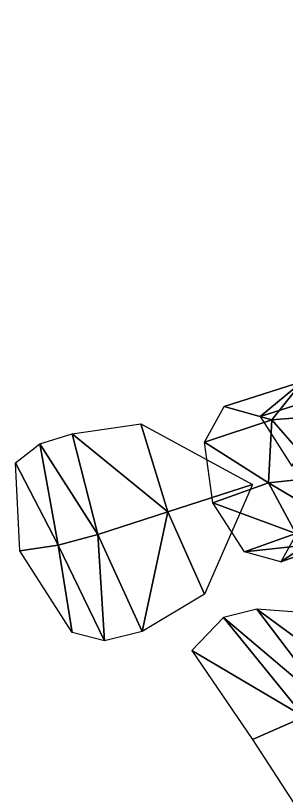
# Model space of a CAD drawing. Extents: x -6.8 to 6.8, y -29 to 29.
# Drawn here: x -2.045 to -1.231, y 15.244 to 17.594 of the extents above; entities that cross this region are included whole.
import ezdxf

# ---------------------------------------------------------------- set-up
doc = ezdxf.new("R2010")
doc.units = 0

msp = doc.modelspace()

# ---------------------------------------------------------------- linework, layer by layer
at = {"layer": 'flower_stems1', "color": 3}
for points in [[(-1.18243, 16.4923, -2.52496), (-1.41796, 16.41729, -2.67993), (-1.30993, 16.38732, -2.83496)], [(-1.27496, 16.37731, -2.40246), (-1.41796, 16.41729, -2.67993), (-1.18243, 16.4923, -2.52496)], [(-1.18243, 16.4923, -2.52496), (-1.30993, 16.38732, -2.83496), (-1.05993, 16.46606, -2.66741)], [(-1.08496, 16.39233, -2.24243), (-1.27496, 16.37731, -2.40246), (-1.18243, 16.4923, -2.52496)], [(-1.05993, 16.46606, -2.66741), (-1.30993, 16.38732, -2.83496), (-1.21496, 16.2373, -2.90496)], [(-1.27496, 16.37731, -2.40246), (-1.47747, 16.30981, -2.53491), (-1.41796, 16.41729, -2.67993)], [(-1.12493, 16.20483, -2.24493), (-1.27496, 16.37731, -2.40246), (-1.08496, 16.39233, -2.24243)], [(-1.28497, 16.18731, -2.37493), (-1.47747, 16.30981, -2.53491), (-1.27496, 16.37731, -2.40246)], [(-1.12493, 16.20483, -2.24493), (-1.28497, 16.18731, -2.37493), (-1.27496, 16.37731, -2.40246)], [(-1.28497, 16.18731, -2.37493), (-1.45245, 16.12731, -2.47991), (-1.47747, 16.30981, -2.53491)], [(-1.05743, 16.0523, -2.33996), (-1.28497, 16.18731, -2.37493), (-1.12493, 16.20483, -2.24493)], [(-1.20245, 16.03479, -2.45745), (-1.45245, 16.12731, -2.47991), (-1.28497, 16.18731, -2.37493)], [(-1.05743, 16.0523, -2.33996), (-1.20245, 16.03479, -2.45745), (-1.28497, 16.18731, -2.37493)], [(-1.20245, 16.03479, -2.45745), (-1.35742, 15.9793, -2.55346), (-1.45245, 16.12731, -2.47991)], [(-0.98492, 16.12481, -2.72241), (-1.24743, 15.94982, -2.70745), (-1.07995, 16.00982, -2.60241)], [(-0.98492, 16.12481, -2.72241), (-1.18743, 16.05731, -2.85241), (-1.24743, 15.94982, -2.70745)], [(-1.07995, 16.00982, -2.60241), (-1.35742, 15.9793, -2.55346), (-1.20245, 16.03479, -2.45745)], [(-1.07995, 16.00982, -2.60241), (-1.24743, 15.94982, -2.70745), (-1.35742, 15.9793, -2.55346)]]:
    msp.add_3dface(points, dxfattribs=at)
at = {"layer": 'flowers0', "color": 1}
for points in [[(-1.58746, 16.09979, -2.88745), (-1.87493, 16.33483, -3.07495), (-1.6687, 16.3648, -2.87994)], [(-1.58746, 16.09979, -2.88745), (-1.6687, 16.3648, -2.87994), (-1.33245, 16.18231, -2.69244)], [(-1.79742, 16.03228, -3.06469), (-1.97247, 16.3048, -3.18243), (-1.87493, 16.33483, -3.07495)], [(-1.79742, 16.03228, -3.06469), (-1.87493, 16.33483, -3.07495), (-1.58746, 16.09979, -2.88745)], [(-1.91741, 15.99981, -3.16241), (-2.04492, 16.24731, -3.29412), (-1.97247, 16.3048, -3.18243)], [(-1.91741, 15.99981, -3.16241), (-1.97247, 16.3048, -3.18243), (-1.79742, 16.03228, -3.06469)], [(-2.03247, 15.98229, -3.32495), (-2.04492, 16.24731, -3.29412), (-1.91741, 15.99981, -3.16241)], [(-1.33245, 16.18231, -2.69244), (-1.47747, 15.85229, -2.89245), (-1.58746, 16.09979, -2.88745)], [(-1.66442, 15.7398, -3.09497), (-1.79742, 16.03228, -3.06469), (-1.58746, 16.09979, -2.88745)], [(-1.47747, 15.85229, -2.89245), (-1.66442, 15.7398, -3.09497), (-1.58746, 16.09979, -2.88745)], [(-1.79742, 16.03228, -3.06469), (-1.77746, 15.71215, -3.20495), (-1.91741, 15.99981, -3.16241)], [(-1.66442, 15.7398, -3.09497), (-1.77746, 15.71215, -3.20495), (-1.79742, 16.03228, -3.06469)], [(-1.91741, 15.99981, -3.16241), (-1.87493, 15.7373, -3.33245), (-2.03247, 15.98229, -3.32495)], [(-1.91741, 15.99981, -3.16241), (-1.77746, 15.71215, -3.20495), (-1.87493, 15.7373, -3.33245)], [(-1.31994, 15.80731, -3.81744), (-1.42047, 15.78228, -3.98992), (-1.08746, 15.49981, -3.93743)], [(-1.31994, 15.80731, -3.81744), (-1.08746, 15.49981, -3.93743), (-0.92193, 15.51483, -3.62243)], [(-1.09246, 15.78979, -3.52246), (-1.31994, 15.80731, -3.81744), (-0.92193, 15.51483, -3.62243)], [(-1.17742, 15.48254, -4.11492), (-1.42047, 15.78228, -3.98992), (-1.51495, 15.68231, -4.13995)], [(-1.08746, 15.49981, -3.93743), (-1.42047, 15.78228, -3.98992), (-1.17742, 15.48254, -4.11492)], [(-1.17742, 15.48254, -4.11492), (-1.51495, 15.68231, -4.13995), (-1.33245, 15.41479, -4.30194)], [(-1.33245, 15.41479, -4.30194), (-1.14996, 15.13232, -4.27496), (-1.17742, 15.48254, -4.11492)]]:
    msp.add_3dface(points, dxfattribs=at)
at = {"layer": 'stems3', "color": 3}
for points in [[(-0.85742, 17.12231, -2.08746), (-1.24993, 18.22009, -2.88244), (-1.15246, 18.27984, -2.84497)], [(-0.88244, 17.04479, -2.17742), (-1.27496, 18.14483, -2.97241), (-1.24993, 18.22009, -2.88244)], [(-0.88244, 17.04479, -2.17742), (-1.24993, 18.22009, -2.88244), (-0.85742, 17.12231, -2.08746)], [(-0.81744, 16.9898, -2.26245), (-1.27496, 18.14483, -2.97241), (-0.88244, 17.04479, -2.17742)], [(-0.81744, 16.9898, -2.26245), (-1.21246, 18.09979, -3.06542), (-1.27496, 18.14483, -2.97241)]]:
    msp.add_3dface(points, dxfattribs=at)

doc.saveas('drawing.dxf')
